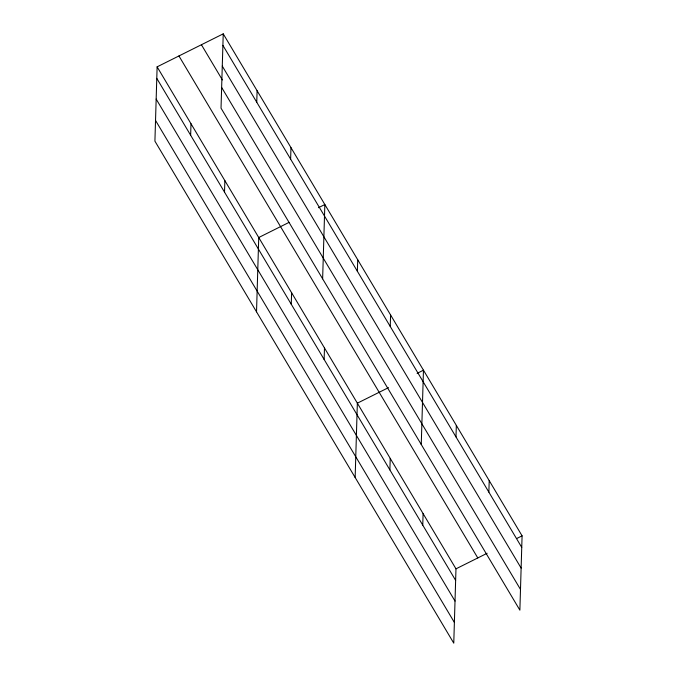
<?xml version="1.0" encoding="UTF-8"?>
<svg xmlns="http://www.w3.org/2000/svg" width="677" height="677" viewBox="0 0 677 677"><rect width="100%" height="100%" fill="white"/><g stroke="black" fill="none" stroke-linecap="round" stroke-linejoin="round"><path stroke-width="1.02" d="M157.123 66.845L154.915 141.155L453.768 643.15L455.976 568.841L157.123 66.845L223.232 33.85L522.085 535.846L519.877 610.155L221.024 108.159L223.232 33.85M190.652 135.256L190.99 123.739M224.519 192.15L224.866 180.632M256.761 102.261L257.099 90.743M256.524 311.826L258.732 237.525L288.977 222.428M290.628 159.154L290.975 147.637M291.262 304.261L291.609 292.743M322.633 278.839L324.842 204.53L318.478 207.704M324.139 359.479L324.478 347.961M357.371 271.274L357.718 259.748M355.146 477.488L357.354 403.179L388.53 387.625M390.248 326.492L390.587 314.966M389.884 469.923L390.223 458.405M421.255 444.501L423.463 370.192L417.1 373.365M422.761 525.14L423.1 513.623M455.993 436.927L456.332 425.41M488.87 492.154L489.209 480.628M455.976 568.841L487.152 553.278M516.627 538.57L522.085 535.846M222.894 45.367L521.739 547.371M222.276 66.092L521.129 568.088M201.416 44.741L222.386 79.954M221.641 87.435L520.495 589.439M178.94 55.954L477.793 557.958M156.785 78.363L455.629 580.358M156.167 99.079L455.02 601.083M155.532 120.43L454.385 622.434"/></g></svg>
